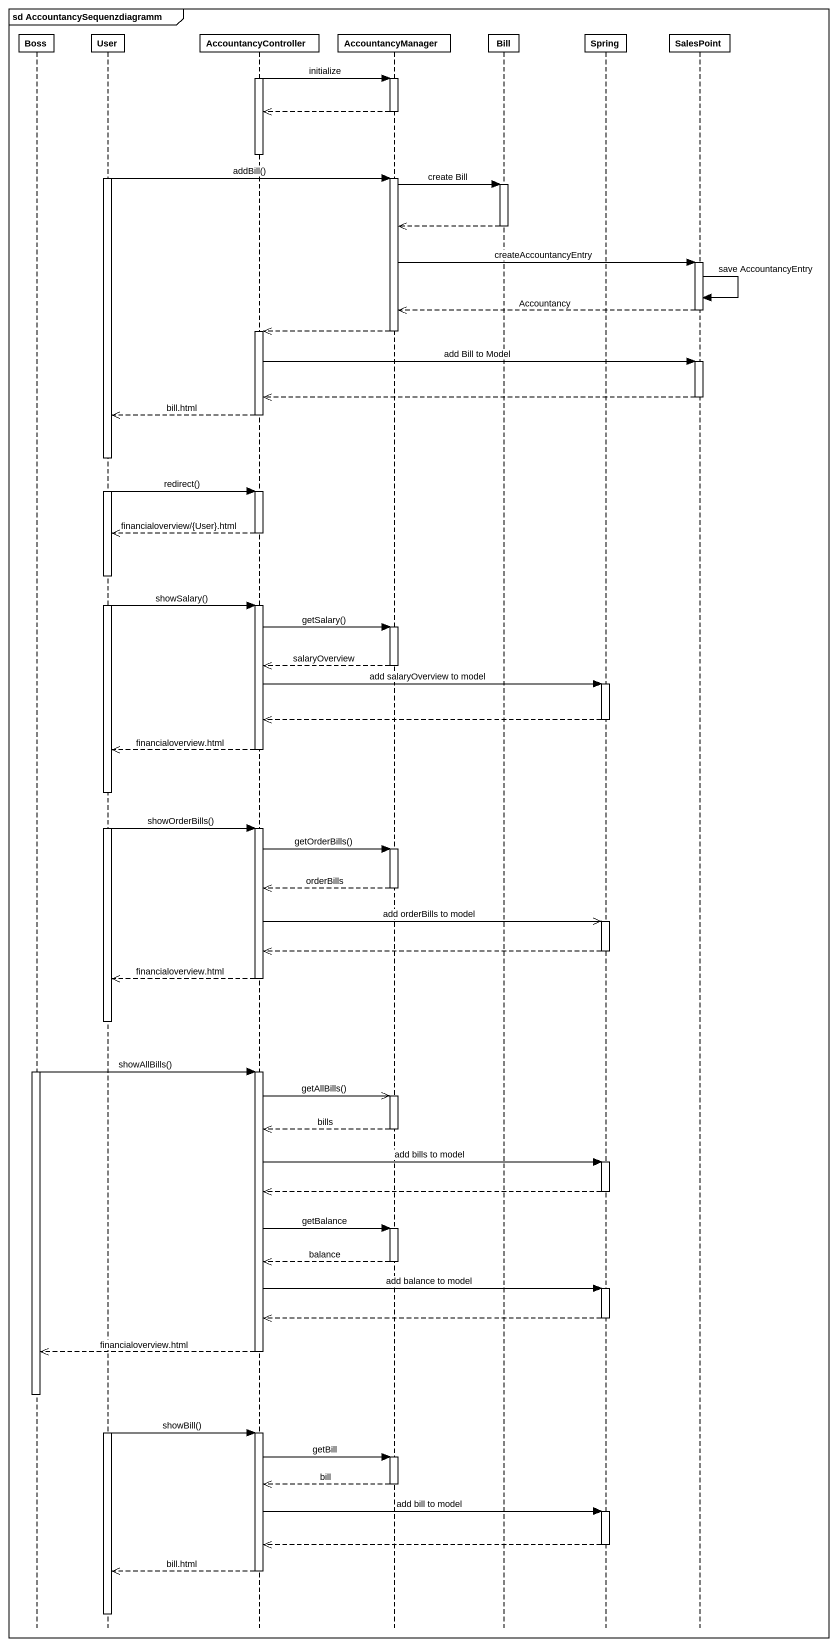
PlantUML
@startuml
mainframe sd AccountancySequenzdiagramm
hide footbox
participant Boss
participant User
participant AccountancyController
participant AccountancyManager
participant Bill
participant Spring
participant SalesPoint

activate AccountancyController
AccountancyController -> AccountancyManager : initialize
activate AccountancyManager
AccountancyManager -->> AccountancyController
deactivate AccountancyManager
deactivate AccountancyController
activate User
User -> AccountancyManager : addBill()
activate AccountancyManager
AccountancyManager -> Bill : create Bill
activate Bill
Bill -->> AccountancyManager
deactivate Bill
AccountancyManager -> SalesPoint : createAccountancyEntry
activate SalesPoint
SalesPoint -> SalesPoint : save AccountancyEntry
SalesPoint -->> AccountancyManager : Accountancy
deactivate SalesPoint
AccountancyManager -->> AccountancyController
deactivate AccountancyManager
activate AccountancyController
AccountancyController -> SalesPoint : add Bill to Model
activate SalesPoint
SalesPoint -->> AccountancyController
deactivate SalesPoint
AccountancyController -->> User : bill.html
deactivate AccountancyController
User -> AccountancyController : redirect()
activate AccountancyController
AccountancyController -->> User : financialoverview/{User}.html
deactivate AccountancyController
User -> AccountancyController : showSalary()
activate AccountancyController
AccountancyController -> AccountancyManager : getSalary()
activate AccountancyManager
AccountancyManager -->> AccountancyController : salaryOverview
deactivate AccountancyManager
AccountancyController -> Spring : add salaryOverview to model
activate Spring
Spring -->> AccountancyController
deactivate Spring
AccountancyController -->> User : financialoverview.html
deactivate AccountancyController
User -> AccountancyController : showOrderBills()
activate AccountancyController
AccountancyController -> AccountancyManager : getOrderBills()
activate AccountancyManager
AccountancyManager -->> AccountancyController : orderBills
deactivate AccountancyManager
AccountancyController ->> Spring : add orderBills to model
activate Spring
Spring -->> AccountancyController
deactivate Spring
AccountancyController -->> User : financialoverview.html
deactivate AccountancyController
deactivate User
activate Boss
Boss -> AccountancyController : showAllBills()
activate AccountancyController
AccountancyController ->> AccountancyManager : getAllBills()
activate AccountancyManager
AccountancyManager -->> AccountancyController : bills
deactivate AccountancyManager
AccountancyController -> Spring : add bills to model
activate Spring
Spring -->> AccountancyController
deactivate Spring
AccountancyController -> AccountancyManager : getBalance
activate AccountancyManager
AccountancyManager -->> AccountancyController : balance
deactivate AccountancyManager
AccountancyController -> Spring : add balance to model
activate Spring
Spring -->> AccountancyController
deactivate Spring
AccountancyController -->> Boss : financialoverview.html
deactivate AccountancyController
deactivate Boss
activate User
User -> AccountancyController : showBill()
activate AccountancyController
AccountancyController -> AccountancyManager : getBill
activate AccountancyManager
AccountancyManager -->> AccountancyController : bill
deactivate AccountancyManager
AccountancyController -> Spring : add bill to model
activate Spring
Spring -->> AccountancyController
deactivate Spring
AccountancyController -->> User : bill.html
deactivate AccountancyController
deactivate User
@enduml
